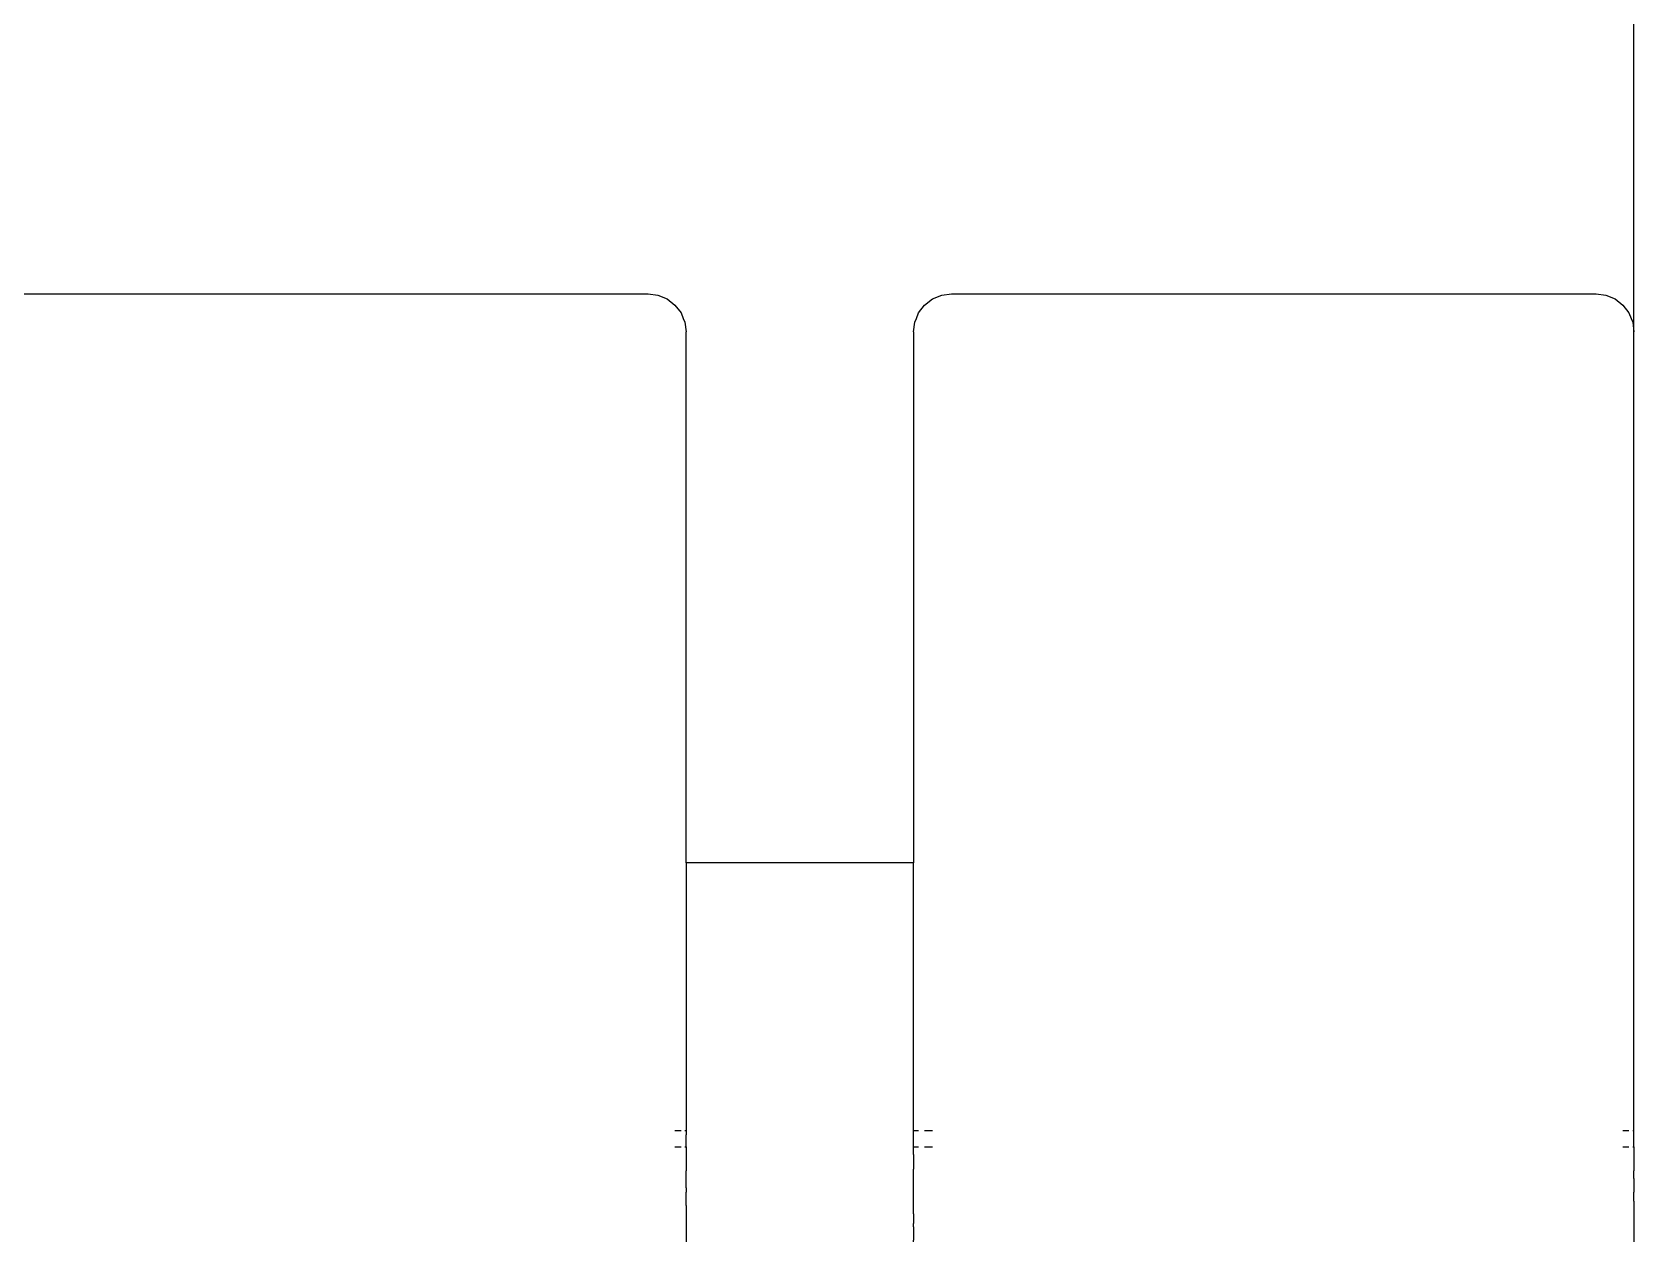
# Model space of a CAD drawing. Header units: millimetres. Extents: x -2916 to 2490, y 92 to 4100.
# Drawn here: x 1426.1 to 1510.6, y 1761.9 to 1825.7 of the extents above; entities that cross this region are included whole.
import ezdxf

# ---------------------------------------------------------------- set-up
doc = ezdxf.new("R2010")
doc.units = ezdxf.units.MM

msp = doc.modelspace()

# ---------------------------------------------------------------- linework, layer by layer
for p, q in [((1510.555, 1809.851), (1510.555, 1910.423)), ((1424.555, 1811.851), (1458.555, 1811.851)), ((1458.555, 1811.851), (1459.072, 1811.783)), ((1459.072, 1811.783), (1459.555, 1811.584)), ((1473.555, 1811.584), (1474.037, 1811.783)), ((1474.037, 1811.783), (1474.555, 1811.851)), ((1474.555, 1811.851), (1508.555, 1811.851)), ((1508.555, 1811.851), (1509.072, 1811.783)), ((1509.072, 1811.783), (1509.555, 1811.584)), ((1459.555, 1811.584), (1459.969, 1811.266)), ((1459.969, 1811.266), (1460.287, 1810.851)), ((1460.287, 1810.851), (1460.402, 1810.559)), ((1472.707, 1810.559), (1472.823, 1810.851)), ((1472.823, 1810.851), (1473.14, 1811.266)), ((1473.14, 1811.266), (1473.555, 1811.584)), ((1509.555, 1811.584), (1509.969, 1811.266)), ((1509.969, 1811.266), (1510.287, 1810.851)), ((1510.287, 1810.851), (1510.402, 1810.559)), ((1460.402, 1810.559), (1460.487, 1810.369)), ((1460.487, 1810.369), (1460.555, 1809.851)), ((1472.555, 1809.851), (1472.623, 1810.369)), ((1472.623, 1810.369), (1472.707, 1810.559)), ((1510.402, 1810.559), (1510.487, 1810.369)), ((1510.487, 1810.369), (1510.555, 1809.851)), ((1460.555, 1781.829), (1460.555, 1809.851)), ((1472.555, 1809.851), (1472.555, 1781.829)), ((1510.555, 1777.001), (1510.555, 1809.851)), ((1472.555, 1781.829), (1460.555, 1781.829)), ((1460.555, 1781.829), (1460.555, 1781.761)), ((1460.555, 1781.761), (1460.555, 1781.648)), ((1460.555, 1781.648), (1460.555, 1781.49)), ((1460.555, 1781.49), (1460.555, 1781.288)), ((1460.555, 1781.288), (1460.555, 1781.041)), ((1472.555, 1781.761), (1472.555, 1781.829)), ((1472.555, 1781.648), (1472.555, 1781.761)), ((1472.555, 1781.49), (1472.555, 1781.648)), ((1472.555, 1781.288), (1472.555, 1781.49)), ((1472.555, 1781.041), (1472.555, 1781.288)), ((1460.555, 1781.041), (1460.555, 1780.751)), ((1460.555, 1780.751), (1460.555, 1780.419)), ((1460.555, 1780.419), (1460.555, 1780.044)), ((1472.555, 1780.751), (1472.555, 1781.041)), ((1472.555, 1780.419), (1472.555, 1780.751)), ((1472.555, 1780.044), (1472.555, 1780.419)), ((1460.555, 1780.044), (1460.555, 1779.628)), ((1460.555, 1779.628), (1460.555, 1779.172)), ((1472.555, 1779.628), (1472.555, 1780.044)), ((1472.555, 1779.172), (1472.555, 1779.628)), ((1460.555, 1779.172), (1460.555, 1778.677)), ((1472.555, 1778.677), (1472.555, 1779.172)), ((1460.555, 1778.677), (1460.555, 1778.143)), ((1460.555, 1778.143), (1460.555, 1777.573)), ((1472.555, 1778.143), (1472.555, 1778.677)), ((1472.555, 1777.573), (1472.555, 1778.143)), ((1460.555, 1777.573), (1460.555, 1776.966)), ((1472.555, 1776.966), (1472.555, 1777.573)), ((1460.555, 1776.966), (1460.555, 1776.326)), ((1460.555, 1776.326), (1460.555, 1775.653)), ((1472.555, 1776.326), (1472.555, 1776.966)), ((1472.555, 1775.653), (1472.555, 1776.326)), ((1510.555, 1767.701), (1510.555, 1777.001)), ((1460.555, 1775.653), (1460.555, 1774.949)), ((1472.555, 1774.949), (1472.555, 1775.653)), ((1460.555, 1774.949), (1460.555, 1774.215)), ((1472.555, 1774.215), (1472.555, 1774.949)), ((1460.555, 1774.215), (1460.555, 1773.453)), ((1472.555, 1773.453), (1472.555, 1774.215)), ((1460.555, 1773.453), (1460.555, 1772.664)), ((1472.555, 1772.664), (1472.555, 1773.453)), ((1460.555, 1772.664), (1460.555, 1771.851)), ((1472.555, 1771.851), (1472.555, 1772.664)), ((1460.555, 1771.851), (1460.555, 1771.016)), ((1472.555, 1771.016), (1472.555, 1771.851)), ((1460.555, 1771.016), (1460.555, 1770.16)), ((1472.555, 1770.16), (1472.555, 1771.016)), ((1460.555, 1770.16), (1460.555, 1769.285)), ((1472.555, 1769.285), (1472.555, 1770.16)), ((1460.555, 1769.285), (1460.555, 1768.393)), ((1472.555, 1768.393), (1472.555, 1769.285)), ((1460.555, 1768.393), (1460.555, 1767.701)), ((1472.555, 1767.701), (1472.555, 1768.393)), ((1460.287, 1767.701), (1459.969, 1767.701)), ((1460.555, 1767.701), (1460.487, 1767.701)), ((1460.555, 1767.701), (1460.555, 1767.486)), ((1460.555, 1766.851), (1460.555, 1767.486)), ((1472.555, 1767.486), (1472.555, 1767.701)), ((1472.623, 1767.701), (1472.555, 1767.701)), ((1472.555, 1766.851), (1472.555, 1767.486)), ((1472.823, 1767.701), (1472.623, 1767.701)), ((1473.555, 1767.701), (1473.14, 1767.701)), ((1510.287, 1767.701), (1509.969, 1767.701)), ((1510.555, 1767.701), (1510.487, 1767.701)), ((1510.555, 1766.851), (1510.555, 1767.701)), ((1459.969, 1766.851), (1460.287, 1766.851)), ((1460.487, 1766.851), (1460.555, 1766.851)), ((1460.555, 1766.851), (1460.555, 1766.81)), ((1460.555, 1766.81), (1460.555, 1766.695)), ((1460.555, 1766.695), (1460.555, 1766.628)), ((1460.555, 1766.695), (1460.555, 1766.669)), ((1460.555, 1766.669), (1460.555, 1766.628)), ((1460.555, 1766.628), (1460.555, 1766.567)), ((1460.555, 1766.567), (1460.555, 1766.442)), ((1460.555, 1766.442), (1460.555, 1766.097)), ((1460.555, 1766.097), (1460.555, 1765.678)), ((1472.555, 1766.851), (1472.623, 1766.851)), ((1472.555, 1766.81), (1472.555, 1766.851)), ((1472.555, 1766.695), (1472.555, 1766.81)), ((1472.555, 1766.628), (1472.555, 1766.695)), ((1472.555, 1766.669), (1472.555, 1766.695)), ((1472.555, 1766.628), (1472.555, 1766.669)), ((1472.555, 1766.567), (1472.555, 1766.628)), ((1472.555, 1766.442), (1472.555, 1766.567)), ((1472.555, 1766.442), (1472.555, 1766.097)), ((1472.555, 1766.097), (1472.555, 1765.678)), ((1472.623, 1766.851), (1472.823, 1766.851)), ((1473.14, 1766.851), (1473.555, 1766.851)), ((1509.969, 1766.851), (1510.287, 1766.851)), ((1510.487, 1766.851), (1510.555, 1766.851)), ((1510.555, 1766.851), (1510.555, 1766.81)), ((1510.555, 1766.81), (1510.555, 1766.695)), ((1510.555, 1766.695), (1510.555, 1766.628)), ((1510.555, 1766.695), (1510.555, 1766.669)), ((1510.555, 1766.669), (1510.555, 1766.628)), ((1510.555, 1766.628), (1510.555, 1766.567)), ((1510.555, 1766.567), (1510.555, 1766.43)), ((1510.555, 1766.43), (1510.555, 1766.097)), ((1510.555, 1766.097), (1510.555, 1765.678)), ((1460.555, 1765.678), (1460.555, 1765.636)), ((1460.555, 1765.636), (1460.555, 1765.582)), ((1460.555, 1765.181), (1460.555, 1765.582)), ((1472.555, 1765.636), (1472.555, 1765.678)), ((1472.555, 1765.582), (1472.555, 1765.636)), ((1472.555, 1765.181), (1472.555, 1765.582)), ((1510.555, 1765.678), (1510.555, 1765.636)), ((1510.555, 1765.636), (1510.555, 1765.582)), ((1510.555, 1765.181), (1510.555, 1765.582)), ((1460.555, 1764.698), (1460.555, 1765.181)), ((1460.555, 1764.698), (1460.555, 1764.616)), ((1460.555, 1764.616), (1460.555, 1764.455)), ((1460.555, 1763.995), (1460.555, 1764.455)), ((1472.555, 1764.698), (1472.555, 1765.181)), ((1472.555, 1764.616), (1472.555, 1764.698)), ((1472.555, 1764.455), (1472.555, 1764.616)), ((1472.555, 1763.995), (1472.555, 1764.455)), ((1510.555, 1765.181), (1510.555, 1764.616)), ((1510.555, 1764.616), (1510.555, 1764.455)), ((1510.555, 1763.995), (1510.555, 1764.455)), ((1460.555, 1763.753), (1460.555, 1763.995)), ((1460.555, 1763.753), (1460.555, 1763.315)), ((1472.555, 1763.753), (1472.555, 1763.995)), ((1472.555, 1763.315), (1472.555, 1763.753)), ((1510.555, 1763.995), (1510.555, 1763.315)), ((1460.555, 1763.315), (1460.555, 1762.803)), ((1460.555, 1762.803), (1460.555, 1762.636)), ((1472.555, 1763.315), (1472.555, 1762.803)), ((1472.555, 1762.636), (1472.555, 1762.803)), ((1510.555, 1763.315), (1510.555, 1762.636)), ((1460.555, 1762.636), (1460.555, 1761.925)), ((1460.555, 1761.925), (1460.555, 1761.851)), ((1472.555, 1762.636), (1472.555, 1761.925)), ((1472.555, 1761.851), (1472.555, 1761.925)), ((1510.555, 1762.636), (1510.555, 1761.925)), ((1510.555, 1761.925), (1510.555, 1761.851))]:
    msp.add_line(p, q)

doc.saveas('drawing.dxf')
